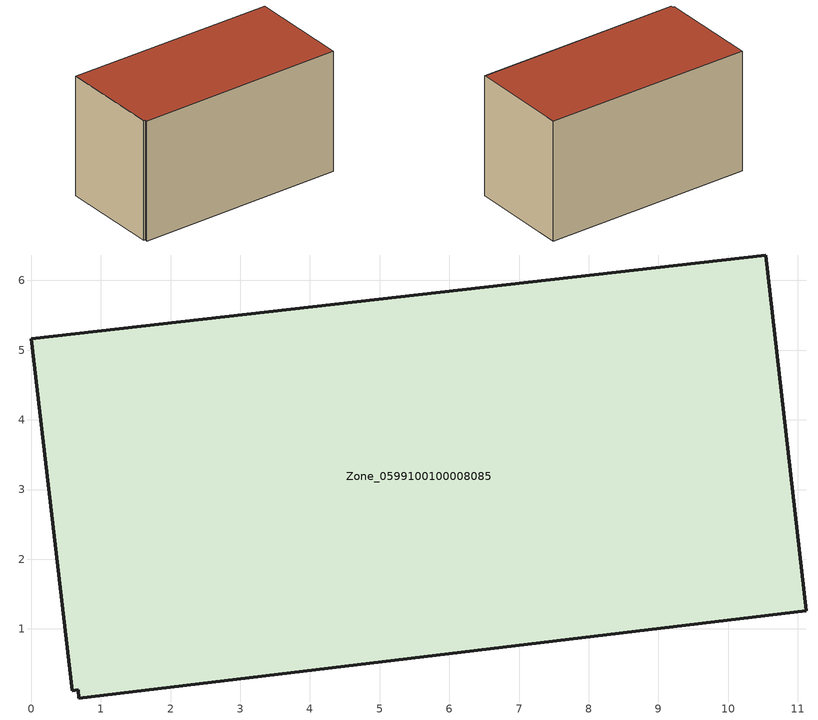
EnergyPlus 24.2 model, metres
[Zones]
Zone_0599100100008085
 floor ground (C_G): 0.68,0.13 0.59,0.12 0,5.16 10.54,6.37 11.12,1.26 0.68,0.01 z0
 wall outside (C_F): 11.12,1.26 10.54,6.37 0,5.16 0.59,0.12 0.68,0.13 0.68,0.01 11.12,1.26 z0:6.18
 roof outside (C_R): 0.68,0.01 11.12,1.26 10.54,6.37 0,5.16 0.59,0.12 0.68,0.13 z6.18
[BUILDING]
Pand.0599100100008085: North Axis=0; Terrain=City; Loads Convergence Tolerance Value=0.04; Temperature Convergence Tolerance Value=0.4; Solar Distribution=FullExterior; Maximum Number of Warmup Days=25; Minimum Number of Warmup Days=1
[Site:Location]
Rotterdam.The.Hague.AP_ZH_NLD Design_Conditions: Latitude=51.96; Longitude=4.45; Time Zone=1; Elevation=-4.5
[SITE:GROUNDTEMPERATURE:BUILDINGSURFACE]
18, 18, 18, 18, 18, 18, 18, 18, 18, 18, 18, 18
[MATERIAL] Thermal Absorptance=0.9; Solar Absorptance=0.7; Visible Absorptance=0.7
Name | Roughness | Thickness | Conductivity | Density | Specific Heat
G.TC.2015-2018 | MediumSmooth | 0.15 | 0.0428571 | 540 | 1210
F.TC.2015-2018 | Rough | 0.3 | 0.0666667 | 1920 | 840
R.TC.2015-2018 | MediumRough | 0.2 | 0.0333333 | 1500 | 1000
[CONSTRUCTION]
C_G: G.TC.2015-2018
C_F: F.TC.2015-2018
C_R: R.TC.2015-2018
[ZONE]
Zone_0599100100008085: Type=1; Multiplier=1; Ceiling Height=Autocalculate; Volume=Autocalculate; Floor Area=autocalculate; Part of Total Floor Area=Yes
[ZONEINFILTRATION:DESIGNFLOWRATE]
Infil_Zone_0599100100008085: Zone or ZoneList or Space or SpaceList=Zone_0599100100008085; Schedule=AlwaysOn; Design Flow Rate Calculation Method=Flow/Area; Flow Rate per Floor Area=0.0015; Constant Term Coefficient=1; Temperature Term Coefficient=0; Velocity Term Coefficient=0; Velocity Squared Term Coefficient=0
[HVACTEMPLATE:ZONE:IDEALLOADSAIRSYSTEM]
Zone_0599100100008085: Maximum Heating Supply Air Temperature=50; Minimum Cooling Supply Air Temperature=13; Maximum Heating Supply Air Humidity Ratio=0.0156; Minimum Cooling Supply Air Humidity Ratio=0.0077; Heating Limit=NoLimit; Cooling Limit=NoLimit; Dehumidification Control Type=ConstantSensibleHeatRatio; Cooling Sensible Heat Ratio=0.7; Dehumidification Setpoint=60; Humidification Control Type=None; Humidification Setpoint=30; Outdoor Air Method=None; Outdoor Air Flow Rate per Person=0.00944; Outdoor Air Flow Rate per Zone Floor Area=0; Outdoor Air Flow Rate per Zone=0; Demand Controlled Ventilation Type=None; Outdoor Air Economizer Type=NoEconomizer; Heat Recovery Type=None; Sensible Heat Recovery Effectiveness=0.7; Latent Heat Recovery Effectiveness=0.65
[ZONECONTROL:THERMOSTAT]
ThermostatControl_Zone_0599100100008085: Zone or ZoneList=Zone_0599100100008085; Control Type Schedule=DualSetpointControlType; Control 1=Thermostat_Zone_0599100100008085; Temperature Difference Between Cutout And Setpoint=0
[THERMOSTATSETPOINT:DUALSETPOINT]
Thermostat_Zone_0599100100008085: Heating Setpoint Temperature Schedule=HeatingSetpoint_Zone_0599100100008085; Cooling Setpoint Temperature Schedule=CoolingSetpoint_Zone_0599100100008085
[SCHEDULE:COMPACT]
HeatingSetpoint_Zone_0599100100008085: Through: 12/31, For: AllDays, Until: 24:00, 21
CoolingSetpoint_Zone_0599100100008085: Through: 12/31, For: AllDays, Until: 24:00, 24
DualSetpointControlType: Through: 12/31, For: AllDays, Until: 24:00, 4
AlwaysOn: Through: 12/31, For: AllDays, Until: 24:00, 1
